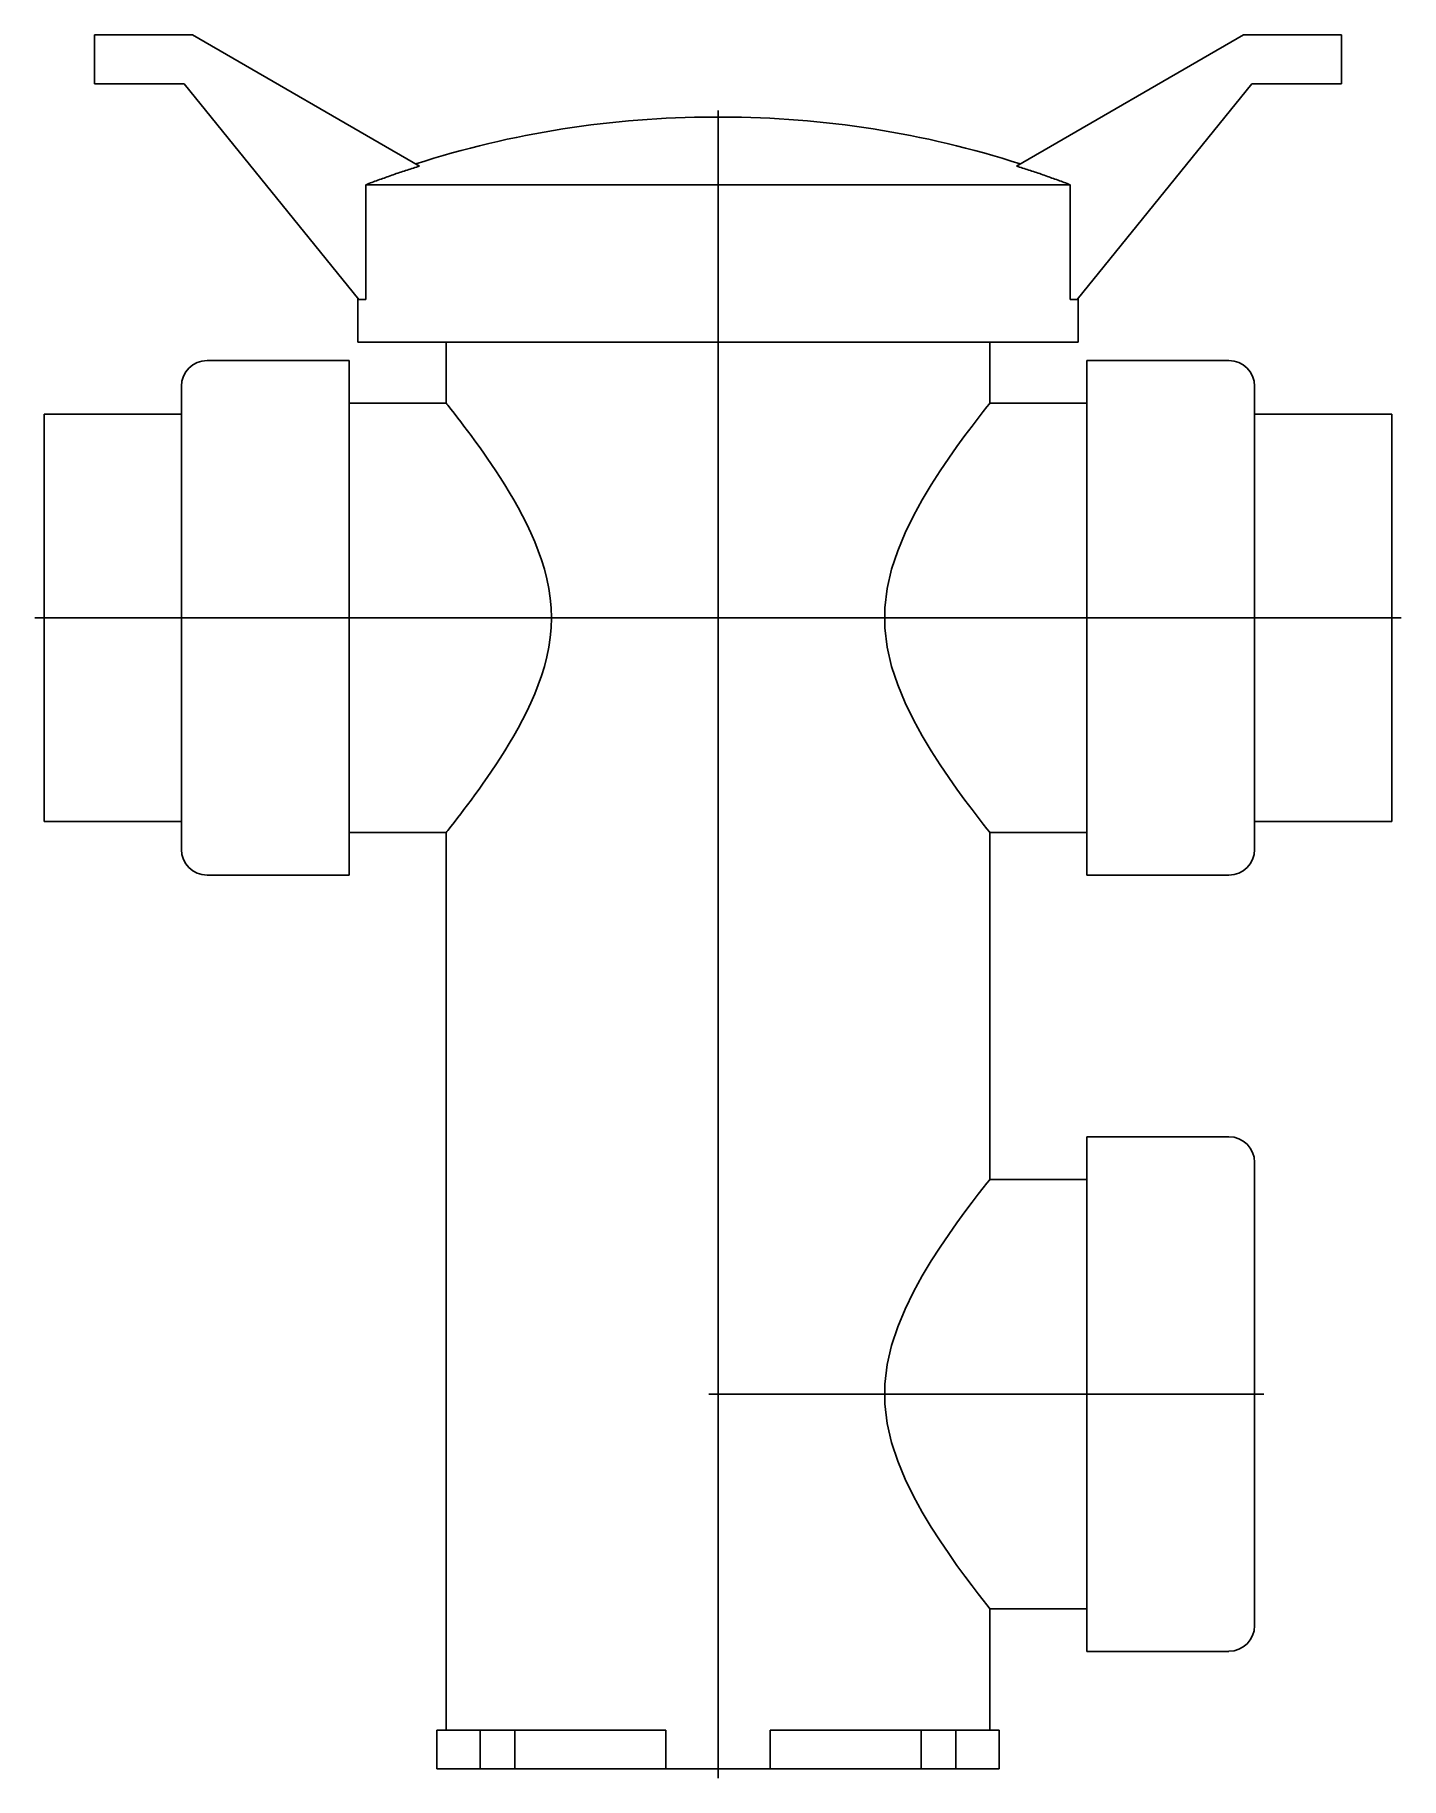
# Model space of a CAD drawing. Extents: x -8.8 to 8.8, y -0.1 to 22.3.
import ezdxf

# ---------------------------------------------------------------- set-up
doc = ezdxf.new("R2010")
doc.units = 0
doc.header["$MEASUREMENT"] = 0
doc.layers.get('0').update_dxf_attribs({"linetype": 'CONTINUOUS'})

msp = doc.modelspace()

# ---------------------------------------------------------------- linework, layer by layer
at = {"color": 7, "linetype": 'Continuous'}
for p, q in [((-8.03, 21.71), (-8.03, 22.34)), ((-7.271, 22.34), (-8.03, 22.34)), ((-6.77, 22.34), (-7.271, 22.34)), ((-3.843, 20.65), (-6.77, 22.34)), ((6.77, 22.34), (3.843, 20.65)), ((7.271, 22.34), (6.77, 22.34)), ((8.03, 22.34), (7.271, 22.34)), ((8.03, 21.71), (8.03, 22.34)), ((-8.03, 21.71), (-7.271, 21.71)), ((-7.271, 21.71), (-6.877, 21.71)), ((-6.877, 21.71), (-4.626, 18.93)), ((4.626, 18.93), (6.877, 21.71)), ((6.877, 21.71), (7.271, 21.71)), ((7.271, 21.71), (8.03, 21.71)), ((0.058, 21.28), (-0.058, 21.28)), ((-4.477, 20.432), (-4.457, 20.439)), ((-4.457, 20.439), (-4.438, 20.446)), ((-4.438, 20.446), (-4.418, 20.454)), ((-4.418, 20.454), (-4.399, 20.461)), ((-4.399, 20.461), (-4.379, 20.468)), ((-4.379, 20.468), (-4.36, 20.475)), ((-4.36, 20.475), (-4.34, 20.482)), ((-4.34, 20.482), (-4.32, 20.489)), ((-4.32, 20.489), (-4.301, 20.496)), ((-4.301, 20.496), (-4.281, 20.503)), ((-4.281, 20.503), (-4.261, 20.51)), ((-4.261, 20.51), (-4.242, 20.517)), ((-4.242, 20.517), (-4.222, 20.524)), ((-4.222, 20.524), (-4.202, 20.531)), ((-4.202, 20.531), (-4.182, 20.538)), ((-4.182, 20.538), (-4.162, 20.545)), ((-4.162, 20.545), (-4.143, 20.552)), ((-4.143, 20.552), (-4.123, 20.558)), ((-4.123, 20.558), (-4.103, 20.565)), ((-4.103, 20.565), (-4.083, 20.572)), ((-4.083, 20.572), (-4.063, 20.578)), ((-4.063, 20.578), (-4.043, 20.585)), ((-4.043, 20.585), (-4.023, 20.592)), ((-4.023, 20.592), (-4.003, 20.598)), ((-4.003, 20.598), (-3.983, 20.605)), ((-3.983, 20.605), (-3.963, 20.611)), ((-3.963, 20.611), (-3.943, 20.618)), ((-3.943, 20.618), (-3.923, 20.624)), ((-3.923, 20.624), (-3.903, 20.631)), ((-3.903, 20.631), (-3.883, 20.637)), ((-3.883, 20.637), (-3.863, 20.644)), ((-3.863, 20.644), (-3.843, 20.65)), ((3.843, 20.65), (3.863, 20.644)), ((3.863, 20.644), (3.883, 20.637)), ((3.883, 20.637), (3.903, 20.631)), ((3.903, 20.631), (3.923, 20.624)), ((3.923, 20.624), (3.943, 20.618)), ((3.943, 20.618), (3.963, 20.611)), ((3.963, 20.611), (3.983, 20.605)), ((3.983, 20.605), (4.003, 20.598)), ((4.003, 20.598), (4.023, 20.592)), ((4.023, 20.592), (4.043, 20.585)), ((4.043, 20.585), (4.063, 20.578)), ((4.063, 20.578), (4.083, 20.572)), ((4.083, 20.572), (4.103, 20.565)), ((4.103, 20.565), (4.123, 20.558)), ((4.123, 20.558), (4.143, 20.552)), ((4.143, 20.552), (4.162, 20.545)), ((4.162, 20.545), (4.182, 20.538)), ((4.182, 20.538), (4.202, 20.531)), ((4.202, 20.531), (4.222, 20.524)), ((4.222, 20.524), (4.242, 20.517)), ((4.242, 20.517), (4.261, 20.51)), ((4.261, 20.51), (4.281, 20.503)), ((4.281, 20.503), (4.301, 20.496)), ((4.301, 20.496), (4.32, 20.489)), ((4.32, 20.489), (4.34, 20.482)), ((4.34, 20.482), (4.36, 20.475)), ((4.36, 20.475), (4.379, 20.468)), ((4.379, 20.468), (4.399, 20.461)), ((4.399, 20.461), (4.418, 20.454)), ((4.418, 20.454), (4.438, 20.446)), ((4.438, 20.446), (4.457, 20.439)), ((4.457, 20.439), (4.477, 20.432)), ((-4.535, 20.41), (-4.516, 20.417)), ((4.535, 20.41), (-4.535, 20.41)), ((-4.535, 18.93), (-4.535, 20.41)), ((-4.516, 20.417), (-4.496, 20.425)), ((-4.496, 20.425), (-4.477, 20.432)), ((4.477, 20.432), (4.496, 20.425)), ((4.496, 20.425), (4.516, 20.417)), ((4.516, 20.417), (4.535, 20.41)), ((4.535, 20.41), (4.535, 18.93)), ((-4.64, 18.947), (-4.64, 18.38)), ((-4.626, 18.93), (-4.535, 18.93)), ((4.535, 18.93), (4.626, 18.93)), ((4.64, 18.38), (4.64, 18.947)), ((4.64, 18.38), (-4.64, 18.38)), ((-3.5, 18.38), (-3.5, 17.595)), ((3.5, 17.595), (3.5, 18.38)), ((-4.75, 18.145), (-6.579, 18.145)), ((-4.75, 18.145), (-4.75, 11.515)), ((4.75, 11.515), (4.75, 18.145)), ((6.579, 18.145), (4.75, 18.145)), ((-6.91, 17.814), (-6.91, 11.847)), ((6.91, 11.847), (6.91, 17.814)), ((-3.5, 17.595), (-4.75, 17.595)), ((-3.5, 17.595), (-3.498, 17.592)), ((-3.498, 17.592), (-3.491, 17.583)), ((-3.491, 17.583), (-3.479, 17.568)), ((-3.479, 17.568), (-3.462, 17.547)), ((-3.462, 17.547), (-3.441, 17.52)), ((-3.441, 17.52), (-3.415, 17.487)), ((3.415, 17.487), (3.462, 17.547)), ((3.462, 17.547), (3.491, 17.583)), ((3.491, 17.583), (3.5, 17.595)), ((4.75, 17.595), (3.5, 17.595)), ((-8.68, 17.455), (-8.68, 12.205)), ((-6.91, 17.455), (-8.68, 17.455)), ((-3.415, 17.487), (-3.385, 17.448)), ((-3.385, 17.448), (-3.351, 17.404)), ((-3.351, 17.404), (-3.313, 17.355)), ((-3.313, 17.355), (-3.272, 17.3)), ((-3.272, 17.3), (-3.227, 17.241)), ((3.18, 17.177), (3.272, 17.3)), ((3.272, 17.3), (3.351, 17.404)), ((3.351, 17.404), (3.415, 17.487)), ((8.68, 17.455), (6.91, 17.455)), ((8.68, 12.205), (8.68, 17.455)), ((-3.227, 17.241), (-3.18, 17.177)), ((-3.18, 17.177), (-3.13, 17.109)), ((-3.13, 17.109), (-3.078, 17.037)), ((3.078, 17.037), (3.18, 17.177)), ((-3.078, 17.037), (-3.025, 16.962)), ((-3.025, 16.962), (-2.971, 16.885)), ((-2.971, 16.885), (-2.916, 16.805)), ((2.861, 16.723), (2.971, 16.885)), ((2.971, 16.885), (3.078, 17.037)), ((-2.916, 16.805), (-2.861, 16.723)), ((-2.861, 16.723), (-2.805, 16.636)), ((-2.805, 16.636), (-2.747, 16.545)), ((2.747, 16.545), (2.861, 16.723)), ((-2.747, 16.545), (-2.689, 16.45)), ((-2.689, 16.45), (-2.631, 16.352)), ((2.631, 16.352), (2.747, 16.545)), ((-2.631, 16.352), (-2.573, 16.25)), ((-2.573, 16.25), (-2.517, 16.145)), ((2.517, 16.145), (2.631, 16.352)), ((-2.517, 16.145), (-2.462, 16.037)), ((-2.462, 16.037), (-2.409, 15.925)), ((2.409, 15.925), (2.517, 16.145)), ((-2.409, 15.925), (-2.36, 15.811)), ((-2.36, 15.811), (-2.314, 15.695)), ((2.314, 15.695), (2.409, 15.925)), ((-2.314, 15.695), (-2.272, 15.576)), ((-2.272, 15.576), (-2.235, 15.456)), ((2.235, 15.456), (2.314, 15.695)), ((-2.235, 15.456), (-2.204, 15.333)), ((-2.204, 15.333), (-2.179, 15.209)), ((2.179, 15.209), (2.235, 15.456)), ((-2.179, 15.209), (-2.161, 15.083)), ((-2.161, 15.083), (-2.15, 14.957)), ((2.15, 14.957), (2.179, 15.209)), ((-2.15, 14.957), (-2.146, 14.83)), ((-2.146, 14.83), (-2.15, 14.703)), ((2.15, 14.703), (2.15, 14.957)), ((-2.15, 14.703), (-2.161, 14.577)), ((2.179, 14.451), (2.15, 14.703)), ((-2.179, 14.451), (-2.204, 14.327)), ((-2.161, 14.577), (-2.179, 14.451)), ((2.235, 14.204), (2.179, 14.451)), ((-2.235, 14.204), (-2.272, 14.084)), ((-2.204, 14.327), (-2.235, 14.204)), ((2.314, 13.965), (2.235, 14.204)), ((-2.314, 13.965), (-2.36, 13.849)), ((-2.272, 14.084), (-2.314, 13.965)), ((2.409, 13.735), (2.314, 13.965)), ((-2.409, 13.735), (-2.462, 13.623)), ((-2.36, 13.849), (-2.409, 13.735)), ((2.517, 13.515), (2.409, 13.735)), ((-2.517, 13.515), (-2.573, 13.41)), ((-2.462, 13.623), (-2.517, 13.515)), ((2.631, 13.308), (2.517, 13.515)), ((-2.631, 13.308), (-2.689, 13.21)), ((-2.573, 13.41), (-2.631, 13.308)), ((2.747, 13.115), (2.631, 13.308)), ((-2.747, 13.115), (-2.805, 13.024)), ((-2.689, 13.21), (-2.747, 13.115)), ((2.861, 12.937), (2.747, 13.115)), ((-2.916, 12.855), (-2.971, 12.775)), ((-2.861, 12.937), (-2.916, 12.855)), ((-2.805, 13.024), (-2.861, 12.937)), ((2.971, 12.775), (2.861, 12.937)), ((-3.078, 12.623), (-3.13, 12.551)), ((-3.025, 12.698), (-3.078, 12.623)), ((-2.971, 12.775), (-3.025, 12.698)), ((3.078, 12.623), (2.971, 12.775)), ((3.18, 12.483), (3.078, 12.623)), ((-3.272, 12.36), (-3.313, 12.305)), ((-3.227, 12.419), (-3.272, 12.36)), ((-3.18, 12.483), (-3.227, 12.419)), ((-3.13, 12.551), (-3.18, 12.483)), ((3.272, 12.36), (3.18, 12.483)), ((3.351, 12.256), (3.272, 12.36)), ((-8.68, 12.205), (-6.91, 12.205)), ((-3.441, 12.14), (-3.462, 12.113)), ((-3.415, 12.173), (-3.441, 12.14)), ((-3.385, 12.212), (-3.415, 12.173)), ((-3.351, 12.256), (-3.385, 12.212)), ((-3.313, 12.305), (-3.351, 12.256)), ((3.415, 12.173), (3.351, 12.256)), ((3.462, 12.113), (3.415, 12.173)), ((6.91, 12.205), (8.68, 12.205)), ((-4.75, 12.065), (-3.5, 12.065)), ((-3.498, 12.068), (-3.5, 12.065)), ((-3.5, 12.065), (-3.5, 0.5)), ((-3.491, 12.077), (-3.498, 12.068)), ((-3.479, 12.092), (-3.491, 12.077)), ((-3.462, 12.113), (-3.479, 12.092)), ((3.491, 12.077), (3.462, 12.113)), ((3.5, 12.065), (3.491, 12.077)), ((3.5, 12.065), (4.75, 12.065)), ((3.5, 7.595), (3.5, 12.065)), ((-6.579, 11.515), (-4.75, 11.515)), ((4.75, 11.515), (6.579, 11.515)), ((4.75, 1.515), (4.75, 8.145)), ((6.579, 8.145), (4.75, 8.145)), ((6.91, 1.847), (6.91, 7.814)), ((3.351, 7.404), (3.415, 7.487)), ((3.415, 7.487), (3.462, 7.547)), ((3.462, 7.547), (3.491, 7.583)), ((3.491, 7.583), (3.5, 7.595)), ((4.75, 7.595), (3.5, 7.595)), ((3.18, 7.177), (3.272, 7.3)), ((3.272, 7.3), (3.351, 7.404)), ((2.971, 6.885), (3.078, 7.037)), ((3.078, 7.037), (3.18, 7.177)), ((2.861, 6.723), (2.971, 6.885)), ((2.631, 6.352), (2.747, 6.545)), ((2.747, 6.545), (2.861, 6.723)), ((2.517, 6.145), (2.631, 6.352)), ((2.409, 5.925), (2.517, 6.145)), ((2.314, 5.695), (2.409, 5.925)), ((2.235, 5.456), (2.314, 5.695)), ((2.179, 5.209), (2.235, 5.456)), ((2.15, 4.957), (2.179, 5.209)), ((2.15, 4.703), (2.15, 4.957)), ((2.179, 4.451), (2.15, 4.703)), ((2.235, 4.204), (2.179, 4.451)), ((2.314, 3.965), (2.235, 4.204)), ((2.409, 3.735), (2.314, 3.965)), ((2.517, 3.515), (2.409, 3.735)), ((2.631, 3.308), (2.517, 3.515)), ((2.747, 3.115), (2.631, 3.308)), ((2.861, 2.937), (2.747, 3.115)), ((2.971, 2.775), (2.861, 2.937)), ((3.078, 2.623), (2.971, 2.775)), ((3.18, 2.483), (3.078, 2.623)), ((3.272, 2.36), (3.18, 2.483)), ((3.351, 2.256), (3.272, 2.36)), ((3.415, 2.173), (3.351, 2.256)), ((3.462, 2.113), (3.415, 2.173)), ((3.491, 2.077), (3.462, 2.113)), ((3.5, 2.065), (3.491, 2.077)), ((3.5, 2.065), (4.75, 2.065)), ((3.5, 0.5), (3.5, 2.065)), ((4.75, 1.515), (6.579, 1.515)), ((-3.62, 0.5), (-3.065, 0.5)), ((-3.62, 0.5), (-3.62, 0)), ((-3.065, 0.5), (-2.615, 0.5)), ((-3.065, 0), (-3.065, 0.5)), ((-2.615, 0.5), (-0.671, 0.5)), ((-2.615, 0.5), (-2.615, 0)), ((-0.671, 0), (-0.671, 0.5)), ((0.671, 0.5), (0.671, 0)), ((0.671, 0.5), (2.615, 0.5)), ((2.615, 0), (2.615, 0.5)), ((2.615, 0.5), (3.065, 0.5)), ((3.065, 0.5), (3.62, 0.5)), ((3.065, 0.5), (3.065, 0)), ((3.62, 0.5), (3.62, 0)), ((-3.065, 0), (-3.62, 0)), ((-2.615, 0), (-3.065, 0)), ((-0.671, 0), (-2.615, 0)), ((0.671, 0), (-0.671, 0)), ((2.615, 0), (0.671, 0)), ((3.065, 0), (2.615, 0)), ((3.62, 0), (3.065, 0))]:
    msp.add_line(p, q, dxfattribs=at)
at = {"color": 3, "linetype": 'Continuous'}
for p, q in [((0, -0.118), (0, 21.367)), ((-8.798, 14.83), (8.798, 14.83)), ((-0.118, 4.83), (7.028, 4.83))]:
    msp.add_line(p, q, dxfattribs=at)
at = {"color": 7, "linetype": 'Continuous'}
for centre, radius, start, end in [((-0.058, 8.78), 12.5, 90, 107.8581), ((0.058, 8.78), 12.5, 72.1419, 90), ((-6.579, 17.814), 0.331, 90, 180), ((6.579, 17.814), 0.331, 0, 90), ((-6.579, 11.847), 0.331, 180, 270), ((6.579, 11.847), 0.332, 270, 0), ((6.579, 7.814), 0.331, 0, 90), ((6.579, 1.847), 0.331, 270, 0)]:
    msp.add_arc(centre, radius, start, end, dxfattribs=at)

doc.saveas('drawing.dxf')
